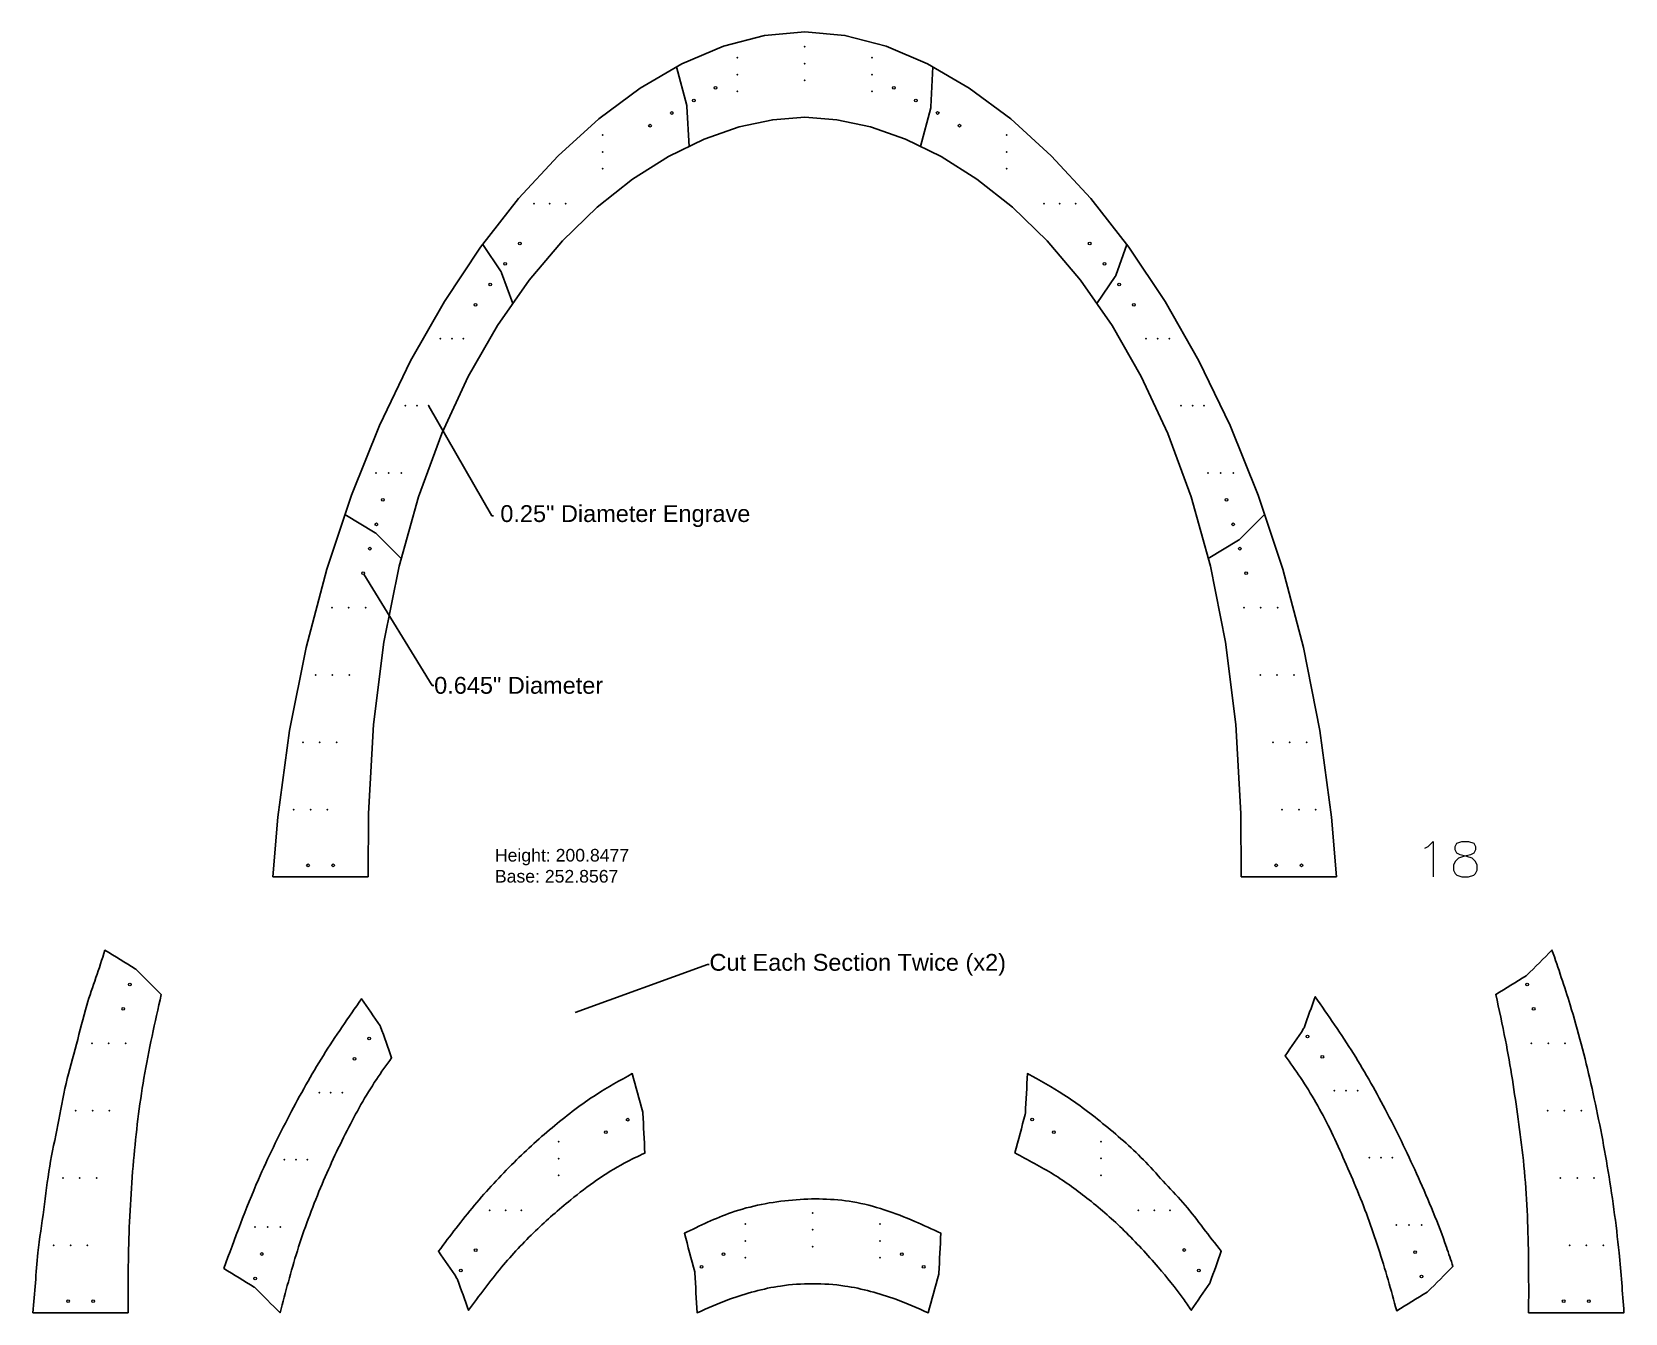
# Model space of a CAD drawing. Header units: inches. Extents: x 17 to 395, y 12 to 317.
import ezdxf
from ezdxf import colors
from ezdxf.entities.mleader import LeaderData, LeaderLine
from ezdxf.math import Vec2, Vec3

# ---------------------------------------------------------------- set-up
doc = ezdxf.new("R2010")
doc.units = ezdxf.units.IN
doc.header["$MEASUREMENT"] = 0
doc.layers.add('Annotation', color=7, linetype='Continuous', lineweight=9)
doc.layers.add('Drilling', color=3, linetype='Continuous', lineweight=13)
doc.layers.add('Engrave', color=4, linetype='Continuous')
doc.styles.get("Standard").update_dxf_attribs({"font": 'Arial.ttf'})

# ---------------------------------------------------------------- blocks, each defined once
blk = doc.blocks.new('*U259')
at = {"layer": 'Engrave'}
blk.add_point((0, 0), dxfattribs=at)
blk = doc.blocks.new('*U261')
at = {"layer": 'Engrave', "color": 0, "linetype": 'ByBlock', "lineweight": -2, "transparency": 16777216}
for p in [(0, 0), (4, 0), (8, 0)]:
    blk.add_blockref('*U259', p, dxfattribs=at)
blk = doc.blocks.new('*U262')
at = {"layer": 'Engrave'}
blk.add_point((0, 0), dxfattribs=at)
blk = doc.blocks.new('*U263')
at = {"layer": 'Engrave', "color": 0, "linetype": 'ByBlock', "lineweight": -2, "transparency": 16777216}
for p in [(0, 0), (4, 0), (8, 0)]:
    blk.add_blockref('*U262', p, dxfattribs=at)
blk = doc.blocks.new('*U264')
at = {"layer": 'Engrave'}
blk.add_point((0, 0), dxfattribs=at)
blk = doc.blocks.new('*U265')
at = {"layer": 'Engrave', "color": 0, "linetype": 'ByBlock', "lineweight": -2, "transparency": 16777216}
for p in [(0, 0), (4, 0), (8, 0)]:
    blk.add_blockref('*U264', p, dxfattribs=at)
blk = doc.blocks.new('*U266')
at = {"layer": 'Engrave'}
blk.add_point((0, 0), dxfattribs=at)
blk = doc.blocks.new('*U267')
at = {"layer": 'Engrave', "color": 0, "linetype": 'ByBlock', "lineweight": -2, "transparency": 16777216}
for p in [(0, 0), (4, 0), (8, 0)]:
    blk.add_blockref('*U266', p, dxfattribs=at)
blk = doc.blocks.new('*U268')
at = {"layer": 'Engrave'}
blk.add_point((0, 0), dxfattribs=at)
blk = doc.blocks.new('*U269')
at = {"layer": 'Engrave', "color": 0, "linetype": 'ByBlock', "lineweight": -2, "transparency": 16777216}
for p in [(0, 0), (4, 0), (8, 0)]:
    blk.add_blockref('*U268', p, dxfattribs=at)
blk = doc.blocks.new('*U270')
at = {"layer": 'Engrave'}
blk.add_point((0, 0), dxfattribs=at)
blk = doc.blocks.new('*U271')
at = {"layer": 'Engrave', "color": 0, "linetype": 'ByBlock', "lineweight": -2, "transparency": 16777216}
for p in [(0, 0), (3, 0), (6, 0)]:
    blk.add_blockref('*U270', p, dxfattribs=at)
blk = doc.blocks.new('*U272')
at = {"layer": 'Engrave'}
blk.add_point((0, 0), dxfattribs=at)
blk = doc.blocks.new('*U273')
at = {"layer": 'Engrave', "color": 0, "linetype": 'ByBlock', "lineweight": -2, "transparency": 16777216}
for p in [(0, 0), (2.75, 0), (5.5, 0)]:
    blk.add_blockref('*U272', p, dxfattribs=at)
blk = doc.blocks.new('*U274')
at = {"layer": 'Engrave'}
blk.add_point((0, 0), dxfattribs=at)
blk = doc.blocks.new('*U275')
at = {"layer": 'Engrave', "color": 0, "linetype": 'ByBlock', "lineweight": -2, "transparency": 16777216}
for p in [(0, 0), (2.75, 0), (5.5, 0)]:
    blk.add_blockref('*U274', p, dxfattribs=at)
blk = doc.blocks.new('*U276')
at = {"layer": 'Engrave'}
blk.add_point((0, 0), dxfattribs=at)
blk = doc.blocks.new('*U277')
at = {"layer": 'Engrave', "color": 0, "linetype": 'ByBlock', "lineweight": -2, "transparency": 16777216}
for p in [(0, 0), (3.75, 0), (7.5, 0)]:
    blk.add_blockref('*U276', p, dxfattribs=at)
blk = doc.blocks.new('*U278')
at = {"layer": 'Engrave'}
blk.add_point((0, 0), dxfattribs=at)
blk = doc.blocks.new('*U279')
at = {"layer": 'Engrave', "color": 0, "linetype": 'ByBlock', "lineweight": -2, "transparency": 16777216}
for p in [(0, 0), (4, 0), (8, 0)]:
    blk.add_blockref('*U278', p, dxfattribs=at)
blk = doc.blocks.new('*U280')
at = {"layer": 'Engrave'}
blk.add_point((0, 0), dxfattribs=at)
blk = doc.blocks.new('*U281')
at = {"layer": 'Engrave', "color": 0, "linetype": 'ByBlock', "lineweight": -2, "transparency": 16777216}
for p in [(0, 0), (4, 0), (8, 0)]:
    blk.add_blockref('*U280', p, dxfattribs=at)
blk = doc.blocks.new('*U282')
at = {"layer": 'Engrave'}
blk.add_point((0, 0), dxfattribs=at)
blk = doc.blocks.new('*U283')
at = {"layer": 'Engrave', "color": 0, "linetype": 'ByBlock', "lineweight": -2, "transparency": 16777216}
for p in [(0, 0), (4, 0), (8, 0)]:
    blk.add_blockref('*U282', p, dxfattribs=at)
blk = doc.blocks.new('*U284')
at = {"layer": 'Engrave'}
blk.add_point((0, 0), dxfattribs=at)
blk = doc.blocks.new('*U285')
at = {"layer": 'Engrave', "color": 0, "linetype": 'ByBlock', "lineweight": -2, "transparency": 16777216}
for p in [(0, 0), (4, 0), (8, 0)]:
    blk.add_blockref('*U284', p, dxfattribs=at)
blk = doc.blocks.new('*U286')
at = {"layer": 'Engrave'}
blk.add_point((0, 0), dxfattribs=at)
blk = doc.blocks.new('*U287')
at = {"layer": 'Engrave', "color": 0, "linetype": 'ByBlock', "lineweight": -2, "transparency": 16777216}
for p in [(0, 0), (4, 0), (8, 0)]:
    blk.add_blockref('*U286', p, dxfattribs=at)
blk = doc.blocks.new('*U288')
at = {"layer": 'Engrave'}
blk.add_point((0, 0), dxfattribs=at)
blk = doc.blocks.new('*U289')
at = {"layer": 'Engrave', "color": 0, "linetype": 'ByBlock', "lineweight": -2, "transparency": 16777216}
for p in [(0, 0), (4, 0), (8, 0)]:
    blk.add_blockref('*U288', p, dxfattribs=at)
blk = doc.blocks.new('*U290')
at = {"layer": 'Engrave'}
blk.add_point((0, 0), dxfattribs=at)
blk = doc.blocks.new('*U291')
at = {"layer": 'Engrave', "color": 0, "linetype": 'ByBlock', "lineweight": -2, "transparency": 16777216}
for p in [(0, 0), (4, 0), (8, 0)]:
    blk.add_blockref('*U290', p, dxfattribs=at)
blk = doc.blocks.new('*U292')
at = {"layer": 'Engrave'}
blk.add_point((0, 0), dxfattribs=at)
blk = doc.blocks.new('*U293')
at = {"layer": 'Engrave', "color": 0, "linetype": 'ByBlock', "lineweight": -2, "transparency": 16777216}
for p in [(0, 0), (3, 0), (6, 0)]:
    blk.add_blockref('*U292', p, dxfattribs=at)
blk = doc.blocks.new('*U294')
at = {"layer": 'Engrave'}
blk.add_point((0, 0), dxfattribs=at)
blk = doc.blocks.new('*U295')
at = {"layer": 'Engrave', "color": 0, "linetype": 'ByBlock', "lineweight": -2, "transparency": 16777216}
for p in [(0, 0), (2.75, 0), (5.5, 0)]:
    blk.add_blockref('*U294', p, dxfattribs=at)
blk = doc.blocks.new('*U296')
at = {"layer": 'Engrave'}
blk.add_point((0, 0), dxfattribs=at)
blk = doc.blocks.new('*U297')
at = {"layer": 'Engrave', "color": 0, "linetype": 'ByBlock', "lineweight": -2, "transparency": 16777216}
for p in [(0, 0), (2.75, 0), (5.5, 0)]:
    blk.add_blockref('*U296', p, dxfattribs=at)
blk = doc.blocks.new('*U298')
at = {"layer": 'Engrave'}
blk.add_point((0, 0), dxfattribs=at)
blk = doc.blocks.new('*U299')
at = {"layer": 'Engrave', "color": 0, "linetype": 'ByBlock', "lineweight": -2, "transparency": 16777216}
for p in [(0, 0), (3.75, 0), (7.5, 0)]:
    blk.add_blockref('*U298', p, dxfattribs=at)
blk = doc.blocks.new('*U300')
at = {"layer": 'Engrave'}
blk.add_point((0, 0), dxfattribs=at)
blk = doc.blocks.new('*U301')
at = {"layer": 'Engrave', "color": 0, "linetype": 'ByBlock', "lineweight": -2, "transparency": 16777216}
for p in [(0, 0), (4, 0), (8, 0)]:
    blk.add_blockref('*U300', p, dxfattribs=at)
blk = doc.blocks.new('*U302')
at = {"layer": 'Engrave'}
blk.add_point((0, 0), dxfattribs=at)
blk = doc.blocks.new('*U303')
at = {"layer": 'Engrave', "color": 0, "linetype": 'ByBlock', "lineweight": -2, "transparency": 16777216}
for p in [(0, 0), (4, 0), (8, 0)]:
    blk.add_blockref('*U302', p, dxfattribs=at)
blk = doc.blocks.new('*U304')
at = {"layer": 'Engrave'}
blk.add_point((0, 0), dxfattribs=at)
blk = doc.blocks.new('*U305')
at = {"layer": 'Engrave', "color": 0, "linetype": 'ByBlock', "lineweight": -2, "transparency": 16777216}
for p in [(0, 0), (4, 0), (8, 0)]:
    blk.add_blockref('*U304', p, dxfattribs=at)
blk = doc.blocks.new('*U306')
at = {"layer": 'Engrave'}
blk.add_point((0, 0), dxfattribs=at)
blk = doc.blocks.new('*U307')
at = {"layer": 'Engrave', "color": 0, "linetype": 'ByBlock', "lineweight": -2, "transparency": 16777216}
for p in [(0, 0), (4, 0), (8, 0)]:
    blk.add_blockref('*U306', p, dxfattribs=at)
blk = doc.blocks.new('*U308')
at = {"layer": 'Engrave'}
blk.add_point((0, 0), dxfattribs=at)
blk = doc.blocks.new('*U309')
at = {"layer": 'Engrave', "color": 0, "linetype": 'ByBlock', "lineweight": -2, "transparency": 16777216}
for p in [(0, 0), (4, 0), (8, 0)]:
    blk.add_blockref('*U308', p, dxfattribs=at)
blk = doc.blocks.new('*U310')
at = {"layer": 'Engrave'}
blk.add_point((0, 0), dxfattribs=at)
blk = doc.blocks.new('*U311')
at = {"layer": 'Engrave', "color": 0, "linetype": 'ByBlock', "lineweight": -2, "transparency": 16777216}
for p in [(0, 0), (3, 0), (6, 0)]:
    blk.add_blockref('*U310', p, dxfattribs=at)
blk = doc.blocks.new('*U312')
at = {"layer": 'Engrave'}
blk.add_point((0, 0), dxfattribs=at)
blk = doc.blocks.new('*U313')
at = {"layer": 'Engrave', "color": 0, "linetype": 'ByBlock', "lineweight": -2, "transparency": 16777216}
for p in [(0, 0), (2.75, 0), (5.5, 0)]:
    blk.add_blockref('*U312', p, dxfattribs=at)
blk = doc.blocks.new('*U314')
at = {"layer": 'Engrave'}
blk.add_point((0, 0), dxfattribs=at)
blk = doc.blocks.new('*U315')
at = {"layer": 'Engrave', "color": 0, "linetype": 'ByBlock', "lineweight": -2, "transparency": 16777216}
for p in [(0, 0), (2.75, 0), (5.5, 0)]:
    blk.add_blockref('*U314', p, dxfattribs=at)
blk = doc.blocks.new('*U316')
at = {"layer": 'Engrave'}
blk.add_point((0, 0), dxfattribs=at)
blk = doc.blocks.new('*U317')
at = {"layer": 'Engrave', "color": 0, "linetype": 'ByBlock', "lineweight": -2, "transparency": 16777216}
for p in [(0, 0), (3.75, 0), (7.5, 0)]:
    blk.add_blockref('*U316', p, dxfattribs=at)
blk = doc.blocks.new('*U318')
at = {"layer": 'Engrave'}
blk.add_point((0, 0), dxfattribs=at)
blk = doc.blocks.new('*U319')
at = {"layer": 'Engrave', "color": 0, "linetype": 'ByBlock', "lineweight": -2, "transparency": 16777216}
for p in [(0, 0), (4, 0), (8, 0)]:
    blk.add_blockref('*U318', p, dxfattribs=at)
blk = doc.blocks.new('*U320')
at = {"layer": 'Engrave'}
blk.add_point((0, 0), dxfattribs=at)
blk = doc.blocks.new('*U321')
at = {"layer": 'Engrave', "color": 0, "linetype": 'ByBlock', "lineweight": -2, "transparency": 16777216}
for p in [(0, 0), (4, 0), (8, 0)]:
    blk.add_blockref('*U320', p, dxfattribs=at)
blk = doc.blocks.new('*U322')
at = {"layer": 'Engrave'}
blk.add_point((0, 0), dxfattribs=at)
blk = doc.blocks.new('*U323')
at = {"layer": 'Engrave', "color": 0, "linetype": 'ByBlock', "lineweight": -2, "transparency": 16777216}
for p in [(0, 0), (4, 0), (8, 0)]:
    blk.add_blockref('*U322', p, dxfattribs=at)
blk = doc.blocks.new('*U324')
at = {"layer": 'Engrave'}
blk.add_point((0, 0), dxfattribs=at)
blk = doc.blocks.new('*U325')
at = {"layer": 'Engrave', "color": 0, "linetype": 'ByBlock', "lineweight": -2, "transparency": 16777216}
for p in [(0, 0), (4, 0), (8, 0)]:
    blk.add_blockref('*U324', p, dxfattribs=at)
blk = doc.blocks.new('*U326')
at = {"layer": 'Engrave'}
blk.add_point((0, 0), dxfattribs=at)
blk = doc.blocks.new('*U327')
at = {"layer": 'Engrave', "color": 0, "linetype": 'ByBlock', "lineweight": -2, "transparency": 16777216}
for p in [(0, 0), (3.75, 0), (7.5, 0)]:
    blk.add_blockref('*U326', p, dxfattribs=at)
blk = doc.blocks.new('*U328')
at = {"layer": 'Engrave'}
blk.add_point((0, 0), dxfattribs=at)
blk = doc.blocks.new('*U329')
at = {"layer": 'Engrave', "color": 0, "linetype": 'ByBlock', "lineweight": -2, "transparency": 16777216}
for p in [(0, 0), (4, 0), (8, 0)]:
    blk.add_blockref('*U328', p, dxfattribs=at)
blk = doc.blocks.new('*U330')
at = {"layer": 'Engrave'}
blk.add_point((0, 0), dxfattribs=at)
blk = doc.blocks.new('*U331')
at = {"layer": 'Engrave', "color": 0, "linetype": 'ByBlock', "lineweight": -2, "transparency": 16777216}
for p in [(0, 0), (3, 0), (6, 0)]:
    blk.add_blockref('*U330', p, dxfattribs=at)
blk = doc.blocks.new('*U332')
at = {"layer": 'Engrave'}
blk.add_point((0, 0), dxfattribs=at)
blk = doc.blocks.new('*U333')
at = {"layer": 'Engrave', "color": 0, "linetype": 'ByBlock', "lineweight": -2, "transparency": 16777216}
for p in [(0, 0), (2.75, 0), (5.5, 0)]:
    blk.add_blockref('*U332', p, dxfattribs=at)
blk = doc.blocks.new('*U334')
at = {"layer": 'Engrave'}
blk.add_point((0, 0), dxfattribs=at)
blk = doc.blocks.new('*U335')
at = {"layer": 'Engrave', "color": 0, "linetype": 'ByBlock', "lineweight": -2, "transparency": 16777216}
for p in [(0, 0), (2.75, 0), (5.5, 0)]:
    blk.add_blockref('*U334', p, dxfattribs=at)
blk = doc.blocks.new('*U336')
at = {"layer": 'Engrave'}
blk.add_point((0, 0), dxfattribs=at)
blk = doc.blocks.new('*U337')
at = {"layer": 'Engrave', "color": 0, "linetype": 'ByBlock', "lineweight": -2, "transparency": 16777216}
for p in [(0, 0), (4, 0), (8, 0)]:
    blk.add_blockref('*U336', p, dxfattribs=at)
blk = doc.blocks.new('*U338')
at = {"layer": 'Engrave'}
blk.add_point((0, 0), dxfattribs=at)
blk = doc.blocks.new('*U339')
at = {"layer": 'Engrave', "color": 0, "linetype": 'ByBlock', "lineweight": -2, "transparency": 16777216}
for p in [(0, 0), (4, 0), (8, 0)]:
    blk.add_blockref('*U338', p, dxfattribs=at)
blk = doc.blocks.new('*U340')
at = {"layer": 'Engrave'}
blk.add_point((0, 0), dxfattribs=at)
blk = doc.blocks.new('*U341')
at = {"layer": 'Engrave', "color": 0, "linetype": 'ByBlock', "lineweight": -2, "transparency": 16777216}
for p in [(0, 0), (4, 0), (8, 0)]:
    blk.add_blockref('*U340', p, dxfattribs=at)
blk = doc.blocks.new('*U342')
at = {"layer": 'Engrave'}
blk.add_point((0, 0), dxfattribs=at)
blk = doc.blocks.new('*U343')
at = {"layer": 'Engrave', "color": 0, "linetype": 'ByBlock', "lineweight": -2, "transparency": 16777216}
for p in [(0, 0), (4, 0), (8, 0)]:
    blk.add_blockref('*U342', p, dxfattribs=at)

msp = doc.modelspace()

# ---------------------------------------------------------------- linework, layer by layer
for p, q in [((169.77, 308.59), (172.23, 299.4)), ((230.74, 308.59), (230.25, 299.09)), ((172.76, 289.7), (172.26, 299.2)), ((227.75, 289.7), (230.22, 298.89)), ((123.69, 266.36), (128.08, 259.91)), ((276.82, 266.36), (274.19, 259.01)), ((130.83, 252.34), (128.2, 259.68)), ((269.68, 252.34), (274.08, 258.78)), ((90.95, 202.25), (98.15, 197.84)), ((309.56, 202.25), (303.59, 196.28)), ((104.31, 191.72), (98.34, 197.69)), ((296.2, 191.72), (303.4, 196.13)), ((73.83, 116.08), (96.5, 116.08)), ((326.68, 116.08), (304.01, 116.08))]:
    msp.add_line(p, q)
for points in [[(73.83, 116.08), (75, 130.31), (77.8, 150.91), (81.7, 170.57), (86.62, 189.23), (92.47, 206.84), (99.14, 223.35), (106.55, 238.7), (114.6, 252.85), (123.19, 265.73), (132.24, 277.29), (141.64, 287.49), (151.3, 296.26), (161.14, 303.56), (171.04, 309.33), (180.93, 313.52), (190.7, 316.07), (200.25, 316.93)], [(326.68, 116.08), (325.51, 130.31), (322.71, 150.91), (318.81, 170.57), (313.89, 189.23), (308.04, 206.84), (301.37, 223.35), (293.96, 238.7), (285.91, 252.85), (277.32, 265.73), (268.27, 277.29), (258.87, 287.49), (249.21, 296.26), (239.37, 303.56), (229.47, 309.33), (219.58, 313.52), (209.81, 316.07), (200.25, 316.93)], [(200.25, 296.62), (192.64, 296.06), (184.63, 294.35), (176.33, 291.44), (167.86, 287.31), (159.34, 281.92), (150.9, 275.24), (142.65, 267.23), (134.71, 257.88), (127.2, 247.15), (120.24, 235.02), (113.94, 221.45), (108.42, 206.42), (103.8, 189.9), (100.21, 171.86), (97.76, 152.28), (96.56, 131.11), (96.5, 116.06)], [(200.25, 296.62), (207.87, 296.06), (215.88, 294.35), (224.18, 291.44), (232.65, 287.31), (241.17, 281.92), (249.61, 275.24), (257.86, 267.23), (265.8, 257.88), (273.31, 247.15), (280.27, 235.02), (286.57, 221.45), (292.09, 206.42), (296.71, 189.9), (300.3, 171.86), (302.75, 152.28), (303.95, 131.11), (304.01, 116.06)]]:
    msp.add_lwpolyline(points)
for points in [[(172.26, 299.2), (172.26, 299.27), (172.24, 299.34), (172.23, 299.4)], [(230.22, 298.89), (230.23, 298.95), (230.24, 299.02), (230.25, 299.09)], [(128.2, 259.68), (128.17, 259.76), (128.13, 259.84), (128.08, 259.91)], [(274.08, 258.78), (274.13, 258.85), (274.17, 258.93), (274.19, 259.01)], [(98.34, 197.69), (98.28, 197.75), (98.22, 197.8), (98.15, 197.84)], [(303.4, 196.13), (303.47, 196.17), (303.53, 196.22), (303.59, 196.28)]]:
    msp.add_open_spline(points, degree=3)
for points, knots in [([(39.44, 12.46), (39.42, 17.48), (39.36, 29.56), (40.46, 48.21), (42.84, 68.5), (45.77, 81.52), (47.26, 88.11), (45.27, 90.11), (43.28, 92.1), (41.28, 94.09), (41.23, 94.14), (41.17, 94.19), (41.1, 94.23), (38.7, 95.71), (36.29, 97.18), (33.89, 98.65), (33.18, 96.48), (31.76, 92.13), (29.15, 84.78), (27.21, 76.27), (24.42, 66.89), (22.8, 57.12), (20.52, 47.22), (19.45, 37), (17.93, 27.8), (17.38, 19.59), (16.98, 14.85), (16.77, 12.48), (24.33, 12.48), (31.89, 12.48), (39.44, 12.48)], [0, 0, 0, 0, 15.0459, 36.250949, 55.982934, 76.257485, 76.257485, 76.257485, 77.257485, 77.257485, 77.257485, 77.492498, 77.492498, 77.492498, 78.492498, 78.492498, 78.492498, 85.352459, 92.21242, 101.862201, 111.511982, 121.532812, 131.553642, 141.948161, 152.34268, 159.48255, 166.62242, 166.62242, 166.62242, 167.62242, 167.62242, 167.62242, 167.62242]), ([(372.35, 12.5), (379.91, 12.5), (387.46, 12.5), (395.02, 12.5), (394.67, 17.24), (393.81, 28.9), (391.29, 47.12), (387.38, 66.78), (382.97, 83.93), (379.39, 94.34), (377.9, 98.67), (375.91, 96.68), (373.92, 94.68), (371.92, 92.69), (371.87, 92.64), (371.81, 92.59), (371.74, 92.55), (369.34, 91.07), (366.94, 89.6), (364.53, 88.13), (365.33, 84.52), (367.51, 74.72), (369.48, 61.52), (371.68, 44.96), (372.4, 29.58), (372.36, 17.49), (372.35, 12.48)], [0, 0, 0, 0, 1, 1, 1, 15.279741, 36.068778, 56.110438, 75.41, 89.129922, 89.129922, 89.129922, 90.129922, 90.129922, 90.129922, 90.364935, 90.364935, 90.364935, 91.364935, 91.364935, 91.364935, 102.444525, 121.493566, 131.359559, 152.564608, 167.610508, 167.610508, 167.610508, 167.610508]), ([(69.36, 18.6), (69.43, 18.56), (69.49, 18.51), (69.55, 18.45), (71.54, 16.46), (73.53, 14.47), (75.52, 12.48), (76.81, 17.4), (79.46, 27.49), (84.82, 41.97), (91.15, 55.56), (96.85, 65.88), (100.81, 71.39), (102.04, 73.1), (101.16, 75.55), (100.29, 78), (99.41, 80.45), (99.38, 80.53), (99.34, 80.6), (99.29, 80.67), (97.83, 82.82), (96.36, 84.97), (94.9, 87.12), (91.79, 82.67), (85.59, 73.76), (77.51, 59.31), (69.3, 42.54), (64.75, 30.11), (62.16, 23.02), (64.56, 21.54), (66.96, 20.07), (69.36, 18.6)], [0, 0, 0, 0, 0.235013, 0.235013, 0.235013, 1.235013, 1.235013, 1.235013, 16.498659, 32.509616, 47.469441, 61.460712, 67.790822, 67.790822, 67.790822, 68.790822, 68.790822, 68.790822, 69.045033, 69.045033, 69.045033, 70.045033, 70.045033, 70.045033, 86.324545, 102.597505, 119.644234, 142.279955, 142.279955, 142.279955, 143.279955, 143.279955, 143.279955, 143.279955]), ([(318.86, 80.01), (318.91, 80.08), (318.95, 80.16), (318.98, 80.24), (319.85, 82.69), (320.73, 85.13), (321.61, 87.58), (324.71, 83.13), (330.91, 74.22), (339.02, 59.78), (346.38, 44.41), (351.5, 32.19), (353.85, 25.01), (354.35, 23.48), (352.35, 21.49), (350.36, 19.5), (348.37, 17.5), (348.32, 17.45), (348.25, 17.4), (348.19, 17.36), (345.78, 15.89), (343.38, 14.41), (340.98, 12.94), (340.31, 15.39), (338.25, 22.87), (334.37, 35.2), (329.33, 47.04), (324.23, 58.25), (319.64, 66.34), (315.69, 71.85), (314.46, 73.56), (315.93, 75.71), (317.4, 77.86), (318.86, 80.01)], [0, 0, 0, 0, 0.254211, 0.254211, 0.254211, 1.254211, 1.254211, 1.254211, 17.533723, 33.806683, 50.853413, 68.660332, 73.496852, 73.496852, 73.496852, 74.496852, 74.496852, 74.496852, 74.731865, 74.731865, 74.731865, 75.731865, 75.731865, 75.731865, 83.363688, 98.988695, 114.460805, 121.940718, 135.931989, 142.262099, 142.262099, 142.262099, 143.262099, 143.262099, 143.262099, 143.262099]), ([(117.58, 20.65), (117.63, 20.58), (117.67, 20.5), (117.7, 20.42), (118.57, 17.97), (119.45, 15.52), (120.33, 13.07), (122.88, 16.53), (127.77, 23.18), (135.96, 31.94), (145.61, 40.36), (154.29, 46.72), (160.61, 49.67), (162.26, 50.44), (162.09, 53.6), (161.92, 56.77), (161.76, 59.93), (161.75, 60), (161.74, 60.07), (161.73, 60.14), (160.91, 63.2), (160.08, 66.26), (159.26, 69.32), (156.35, 67.71), (149.86, 64.12), (140.47, 56.96), (130.81, 48.17), (121.56, 38.17), (115.98, 30.79), (113.18, 27.09), (114.65, 24.94), (116.12, 22.8), (117.58, 20.65)], [0, 0, 0, 0, 0.254211, 0.254211, 0.254211, 1.254211, 1.254211, 1.254211, 14.140741, 26.00766, 37.124391, 52.568471, 58.020813, 58.020813, 58.020813, 59.020813, 59.020813, 59.020813, 59.230045, 59.230045, 59.230045, 60.230045, 60.230045, 60.230045, 70.215699, 82.459922, 95.51217, 109.380875, 123.265337, 123.265337, 123.265337, 124.265337, 124.265337, 124.265337, 124.265337]), ([(252.67, 59.64), (251.85, 56.58), (251.03, 53.52), (250.21, 50.46), (253.31, 48.83), (259.48, 45.6), (268.14, 39.31), (276.51, 31.96), (283.86, 23.98), (289.06, 17.56), (291.5, 14.02), (292.14, 13.09), (293.6, 15.24), (295.07, 17.39), (296.54, 19.54), (296.58, 19.61), (296.62, 19.68), (296.65, 19.76), (297.53, 22.21), (298.4, 24.66), (299.28, 27.11), (297.84, 28.92), (294.97, 32.55), (290.86, 38.15), (285.98, 43.1), (280.06, 49.85), (271.96, 56.95), (262.61, 64.14), (256.12, 67.73), (253.2, 69.34), (253.04, 66.17), (252.87, 63.01), (252.7, 59.85), (252.7, 59.78), (252.69, 59.71), (252.67, 59.64)], [0, 0, 0, 0, 1, 1, 1, 11.476176, 21.885409, 33.00214, 44.869059, 54.376721, 57.760085, 57.760085, 57.760085, 58.760085, 58.760085, 58.760085, 59.014296, 59.014296, 59.014296, 60.014296, 60.014296, 60.014296, 66.956527, 73.898758, 80.833111, 87.767463, 100.819712, 113.063934, 123.049588, 123.049588, 123.049588, 124.049588, 124.049588, 124.049588, 124.25882, 124.25882, 124.25882, 124.25882]), ([(232.1, 21.66), (232.11, 21.73), (232.12, 21.8), (232.13, 21.87), (232.29, 25.03), (232.46, 28.2), (232.63, 31.36), (230.56, 32.33), (223.85, 35.47), (212.19, 39.59), (197.14, 39.74), (183.43, 37.15), (175.31, 33.16), (171.65, 31.36), (172.47, 28.3), (173.29, 25.24), (174.11, 22.18), (174.12, 22.11), (174.14, 22.04), (174.14, 21.97), (174.3, 18.81), (174.47, 15.64), (174.64, 12.48), (177.19, 13.59), (183.58, 16.39), (192.85, 18.9), (202.14, 19.58), (211.42, 18.9), (220.69, 16.39), (227.08, 13.59), (229.63, 12.48), (230.45, 15.54), (231.28, 18.6), (232.1, 21.66)], [0, 0, 0, 0, 0.209232, 0.209232, 0.209232, 1.209232, 1.209232, 1.209232, 8.044533, 23.47231, 37.816819, 52.66837, 64.86995, 64.86995, 64.86995, 65.86995, 65.86995, 65.86995, 66.079182, 66.079182, 66.079182, 67.079182, 67.079182, 67.079182, 75.434444, 88.005285, 95.637726, 103.270166, 115.841007, 124.196269, 124.196269, 124.196269, 125.196269, 125.196269, 125.196269, 125.196269])]:
    msp.add_open_spline(points, degree=3, knots=knots)
at = {"layer": 'Annotation'}
msp.add_lwpolyline([(347.64, 122.91), (348.44, 123.31), (349.65, 124.52), (349.65, 116.08)], dxfattribs=at)
msp.add_lwpolyline([(356.48, 116.08), (358.09, 116.08), (359.29, 116.48), (359.69, 116.88), (360.09, 117.69), (360.09, 118.89), (359.69, 119.7), (358.89, 120.5), (357.68, 120.9), (356.08, 121.31), (355.27, 121.71), (354.87, 122.51), (354.87, 123.31), (355.27, 124.12), (356.48, 124.52), (358.09, 124.52), (359.29, 124.12), (359.69, 123.31), (359.69, 122.51), (359.29, 121.71), (358.49, 121.31), (356.88, 120.9), (355.67, 120.5), (354.87, 119.7), (354.47, 118.89), (354.47, 117.69), (354.87, 116.88), (355.27, 116.48)], close=True, dxfattribs=at)
at = {"layer": 'Drilling'}
for centre in [(179.05, 303.64), (221.46, 303.64), (173.86, 300.64), (226.65, 300.64), (168.66, 297.64), (231.85, 297.64), (163.47, 294.64), (237.04, 294.64), (132.52, 266.64), (267.99, 266.64), (129.01, 261.78), (271.5, 261.78), (125.5, 256.91), (275.01, 256.91), (121.99, 252.05), (278.52, 252.05), (99.96, 205.68), (300.55, 205.68), (98.41, 199.88), (302.1, 199.88), (96.85, 194.09), (303.66, 194.09), (95.3, 188.29), (305.21, 188.29), (82.16, 118.83), (88.16, 118.83), (312.35, 118.83), (318.35, 118.83), (39.8, 90.48), (371.99, 90.5), (38.25, 84.69), (373.54, 84.7), (96.71, 77.68), (319.79, 78.14), (93.2, 72.81), (323.3, 73.28), (158.16, 58.38), (254.3, 58.4), (152.97, 55.38), (259.5, 55.4), (71.17, 26.44), (122.02, 27.38), (180.94, 26.42), (223.34, 26.42), (290.44, 27.4), (345.34, 26.9), (118.51, 22.52), (175.74, 23.42), (228.53, 23.42), (293.95, 22.53), (69.62, 20.65), (346.89, 21.11), (25.11, 15.23), (31.11, 15.23), (380.68, 15.25), (386.68, 15.25)]:
    msp.add_circle(centre, 0.323, dxfattribs=at)

# ---------------------------------------------------------------- block references
at = {"layer": 'Engrave', "rotation": 270}
for name, p in [('*U261', (184.25, 310.77)), ('*U281', (200.25, 313.41)), ('*U279', (152.25, 292.4)), ('*U319', (141.75, 53.14)), ('*U323', (202.14, 36.19)), ('*U321', (186.14, 33.54))]:
    msp.add_blockref(name, p, dxfattribs=at)
at = {"layer": 'Engrave', "xscale": -1, "rotation": 90}
for name, p in [('*U283', (216.25, 310.77)), ('*U301', (248.25, 292.4)), ('*U329', (270.71, 53.15)), ('*U325', (218.14, 33.54))]:
    msp.add_blockref(name, p, dxfattribs=at)
at = {"layer": 'Engrave'}
for name, p in [('*U277', (135.88, 276.08)), ('*U275', (113.62, 244.04)), ('*U273', (105.31, 228.08)), ('*U271', (98.36, 212.08)), ('*U269', (87.83, 180.08)), ('*U267', (83.98, 164.08)), ('*U265', (80.94, 148.08)), ('*U263', (78.77, 132.08)), ('*U309', (30.78, 76.48)), ('*U315', (84.83, 64.81)), ('*U307', (26.93, 60.48)), ('*U313', (76.52, 48.84)), ('*U305', (23.89, 44.48)), ('*U317', (125.38, 36.82)), ('*U311', (69.57, 32.84)), ('*U303', (21.72, 28.48))]:
    msp.add_blockref(name, p, dxfattribs=at)
at = {"layer": 'Engrave', "xscale": -1}
for name, p in [('*U299', (264.63, 276.08)), ('*U297', (286.89, 244.04)), ('*U295', (295.2, 228.08)), ('*U293', (302.15, 212.08)), ('*U291', (312.68, 180.08)), ('*U289', (316.53, 164.08)), ('*U287', (319.57, 148.08)), ('*U285', (321.74, 132.08)), ('*U343', (381.02, 76.5)), ('*U335', (331.68, 65.27)), ('*U341', (384.87, 60.5)), ('*U333', (339.98, 49.31)), ('*U339', (387.9, 44.5)), ('*U327', (287.09, 36.83)), ('*U331', (346.93, 33.31)), ('*U337', (390.07, 28.5))]:
    msp.add_blockref(name, p, dxfattribs=at)

# ---------------------------------------------------------------- texts
at = {"layer": 'Annotation', "insert": (126.59, 122.73), "char_height": 3, "attachment_point": 1}
msp.add_mtext_dynamic_manual_height_columns('Height: 200.8477\\PBase: 252.8567', width=45.2102, gutter_width=1, heights=[0], dxfattribs=at)

# ---------------------------------------------------------------- leaders
at = {"layer": 'Annotation'}
ml = msp.add_multileader_mtext('Standard', dxfattribs=at)
ml.set_content('\\A1; 0.25" Diameter Engrave', color=256)
ml.set_leader_properties()
ml.build(insert=Vec2(0, 0))
ml.multileader.update_dxf_attribs({"text_right_attachment_type": 6, "dogleg_length": 0.36, "arrow_head_size": 0.18})
ctx = ml.context
ctx.base_point, ctx.arrow_head_size, ctx.landing_gap_size, ctx.plane_origin = Vec3(126.24, 201.86), 0.18, 0.09, Vec3(251.43, 181.15)
ctx.right_attachment = 6
notes = []
notes.append((ctx, [(1, (1, 1, 0), (125.88, 201.86), (1, 0), 0.36, [(0, [(110.82, 228.12)], 0, [])])]))
ctx.mtext.insert, ctx.mtext.flow_direction = Vec3(126.33, 204.43), 5
ml = msp.add_multileader_mtext('Standard', dxfattribs=at)
ml.set_content('\\A1;0.645" Diameter', color=256)
ml.set_leader_properties()
ml.build(insert=Vec2(0, 0))
ml.multileader.update_dxf_attribs({"text_right_attachment_type": 6, "dogleg_length": 0.36, "arrow_head_size": 0.18})
ctx = ml.context
ctx.base_point, ctx.arrow_head_size, ctx.landing_gap_size, ctx.plane_origin = Vec3(112.06, 161.58), 0.18, 0.09, Vec3(237.24, 140.88)
ctx.right_attachment = 6
notes.append((ctx, [(1, (1, 1, 0), (111.7, 161.58), (1, 0), 0.36, [(0, [(95.37, 188.15)], 0, [])])]))
ctx.mtext.insert, ctx.mtext.flow_direction = Vec3(112.15, 163.61), 5
ml = msp.add_multileader_mtext('Standard', dxfattribs=at)
ml.set_content('\\A1;Cut Each Section Twice (x2) ', color=256)
ml.set_leader_properties()
ml.build(insert=Vec2(0, 0))
ml.multileader.update_dxf_attribs({"text_right_attachment_type": 6, "dogleg_length": 0.36, "arrow_head_size": 0.18})
ctx = ml.context
ctx.base_point, ctx.arrow_head_size, ctx.landing_gap_size, ctx.plane_origin = Vec3(177.51, 95.23), 0.18, 0.09, Vec3(313.05, 59.99)
ctx.right_attachment = 6
notes.append((ctx, [(1, (1, 1, 0), (177.15, 95.23), (1, 0), 0.36, [(0, [(145.48, 83.77)], 0, [])])]))
ctx.mtext.insert, ctx.mtext.flow_direction = Vec3(177.6, 97.77), 5
for ctx, leaders in notes:
    for number, flags, end, landing, length, lines in leaders:
        leader = LeaderData()
        leader.index, (leader.has_last_leader_line, leader.has_dogleg_vector, leader.attachment_direction) = number, flags
        leader.last_leader_point, leader.dogleg_vector, leader.dogleg_length = Vec3(end), Vec3(landing), length
        for number, points, colour, breaks in lines:
            line = LeaderLine()
            line.index, line.vertices, line.color, line.breaks = number, Vec3.list(points), colors.encode_raw_color(colour), breaks
            leader.lines.append(line)
        ctx.leaders.append(leader)

doc.saveas('drawing.dxf')
